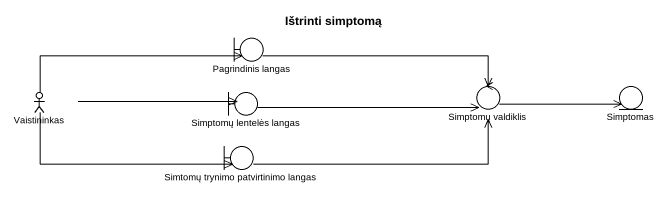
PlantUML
@startuml
title Ištrinti simptomą
boundary "Pagrindinis langas" as Pagrindinis_langas
control "Simptomų valdiklis" as Simptomų_valdiklis
entity Simptomas
actor Vaistininkas
boundary "Simptomų lentelės langas" as Simptomų_lentelės_langas
boundary "Simtomų trynimo patvirtinimo langas" as Simtomų_trynimo
Pagrindinis_langas -right-> Simptomų_valdiklis
Simptomų_valdiklis -right-> Simptomas
Vaistininkas -right-> Pagrindinis_langas
Vaistininkas -right-> Simptomų_lentelės_langas
Vaistininkas -right-> Simtomų_trynimo
Simptomų_lentelės_langas -right-> Simptomų_valdiklis
Simtomų_trynimo -right-> Simptomų_valdiklis
@enduml
